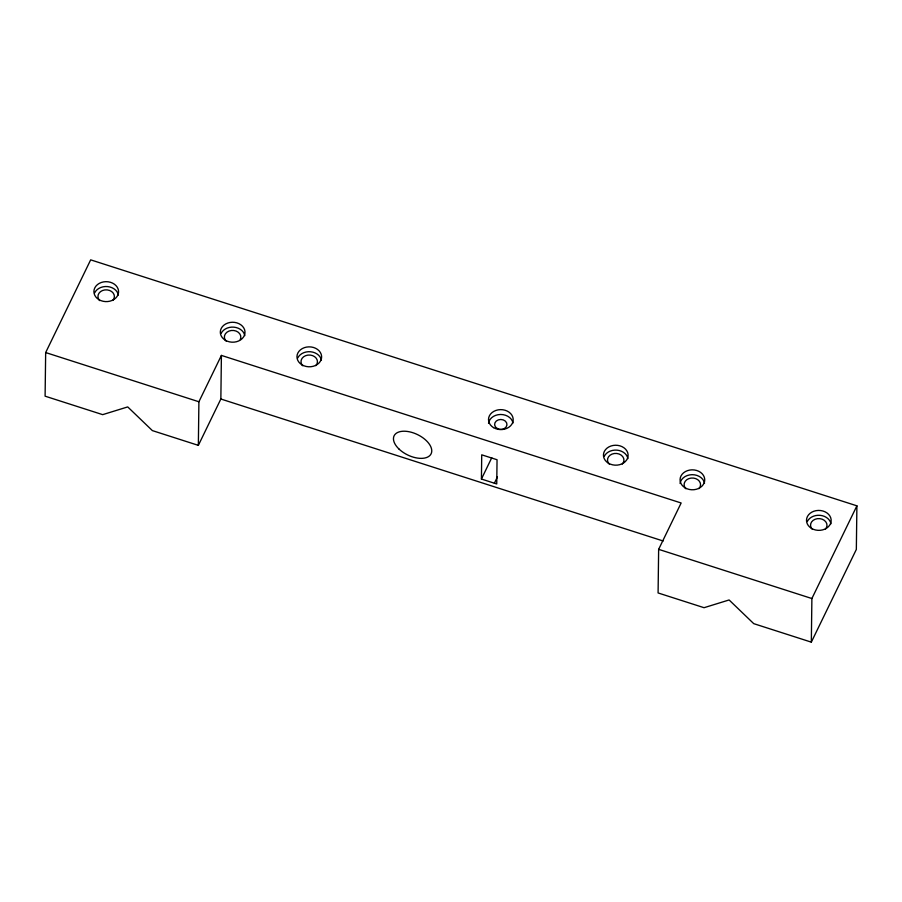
<?xml version="1.0" encoding="UTF-8"?>
<svg xmlns="http://www.w3.org/2000/svg" width="902" height="902" viewBox="0 0 902 902"><rect width="100%" height="100%" fill="white"/><g stroke="black" fill="none" stroke-linecap="round" stroke-linejoin="round"><path stroke-width="1.35" d="M45.664 352.558L45.1 396.17L102.681 414.649L127.723 406.915L152.37 430.604L198.35 445.362L220.855 399.011L221.407 355.411L681.145 502.989L658.64 549.341L658.088 592.952L704.056 607.7L729.109 599.965L753.745 623.654L811.326 642.145L856.336 549.442L856.9 505.83L90.674 259.855L45.664 352.558L198.902 401.762L198.35 445.362M481.42 479.041L481.724 454.822L497.047 459.738L496.743 483.968L481.42 479.041L491.759 457.742M811.326 642.145L811.89 598.533L856.9 505.83M198.902 401.762L221.407 355.411M494.375 483.201L497.419 476.944M220.855 399.011L663.162 540.997M658.64 549.341L811.89 598.533M99.75 300.614A8.231 6.652 0.7 0 1 100.494 291.65A8.231 6.652 0.7 0 1 111.611 291.526A8.231 6.652 0.7 0 1 112.795 300.467M226.176 341.204A8.231 6.652 0.7 0 1 231.374 330.493A8.231 6.652 0.7 0 1 240.27 339.535M302.79 365.795A8.231 6.652 0.7 0 1 303.546 356.831A8.231 6.652 0.7 0 1 314.663 356.707A8.231 6.652 0.7 0 1 315.847 365.648M609.29 464.18A8.231 6.652 0.7 0 1 610.045 455.217A8.231 6.652 0.7 0 1 621.151 455.093A8.231 6.652 0.7 0 1 622.346 464.034M685.903 488.783A8.231 6.652 0.7 0 1 686.659 479.819A8.231 6.652 0.7 0 1 697.776 479.695A8.231 6.652 0.7 0 1 698.96 488.636M812.341 529.361A8.231 6.652 0.7 0 1 813.085 520.398A8.231 6.652 0.7 0 1 824.202 520.274A8.231 6.652 0.7 0 1 825.386 529.215M94.676 292.8A12.346 9.978 0.7 0 1 107.552 286.577A12.346 9.978 0.7 0 1 118.376 295.044M221.114 333.39A12.346 9.978 0.7 0 1 233.979 327.167A12.346 9.978 0.7 0 1 244.803 335.634M297.728 357.981A12.346 9.978 0.7 0 1 310.604 351.757A12.346 9.978 0.7 0 1 321.428 360.236M604.227 456.367A12.346 9.978 0.7 0 1 617.092 450.154A12.346 9.978 0.7 0 1 627.916 458.622M680.074 483.495A12.346 9.978 0.7 0 1 692.105 474.677A12.346 9.978 0.7 0 1 704.541 483.213M807.267 521.559A12.346 9.978 0.7 0 1 820.143 515.335A12.346 9.978 0.7 0 1 830.967 523.803M488.523 423.297A12.346 9.978 0.7 0 1 500.554 414.48A12.346 9.978 0.7 0 1 513.001 423.015M98.916 299.644A12.346 9.978 0.7 0 0 118.5 292.812A12.346 9.978 0.7 0 0 101.295 282.484A12.346 9.978 0.7 0 0 98.916 299.644M225.342 340.234A12.346 9.978 0.7 0 0 244.927 333.402A12.346 9.978 0.7 0 0 227.721 323.063A12.346 9.978 0.7 0 0 225.342 340.234M301.967 364.825A12.346 9.978 0.7 0 0 321.552 357.993A12.346 9.978 0.7 0 0 304.346 347.665A12.346 9.978 0.7 0 0 301.967 364.825M608.455 463.211A12.346 9.978 0.7 0 0 628.04 456.378A12.346 9.978 0.7 0 0 610.834 446.05A12.346 9.978 0.7 0 0 608.455 463.211M685.08 487.813A12.346 9.978 0.7 0 0 704.665 480.98A12.346 9.978 0.7 0 0 687.459 470.652A12.346 9.978 0.7 0 0 685.08 487.813M811.507 528.392A12.346 9.978 0.7 0 0 831.092 521.559A12.346 9.978 0.7 0 0 813.886 511.231A12.346 9.978 0.7 0 0 811.507 528.392M398.955 449.004A20.577 11.32 25.9 0 0 431.077 453.864A20.577 11.32 25.9 0 0 407.805 431.506A20.577 11.32 25.9 0 0 398.955 449.004M493.529 427.616A12.346 9.978 0.7 0 0 513.125 420.783A12.346 9.978 0.7 0 0 495.908 410.444A12.346 9.978 0.7 0 0 493.529 427.616M497.137 428.461A6.167 4.984 0.7 0 0 506.924 425.045A6.167 4.984 0.7 0 0 498.321 419.881A6.167 4.984 0.7 0 0 497.137 428.461"/></g></svg>
